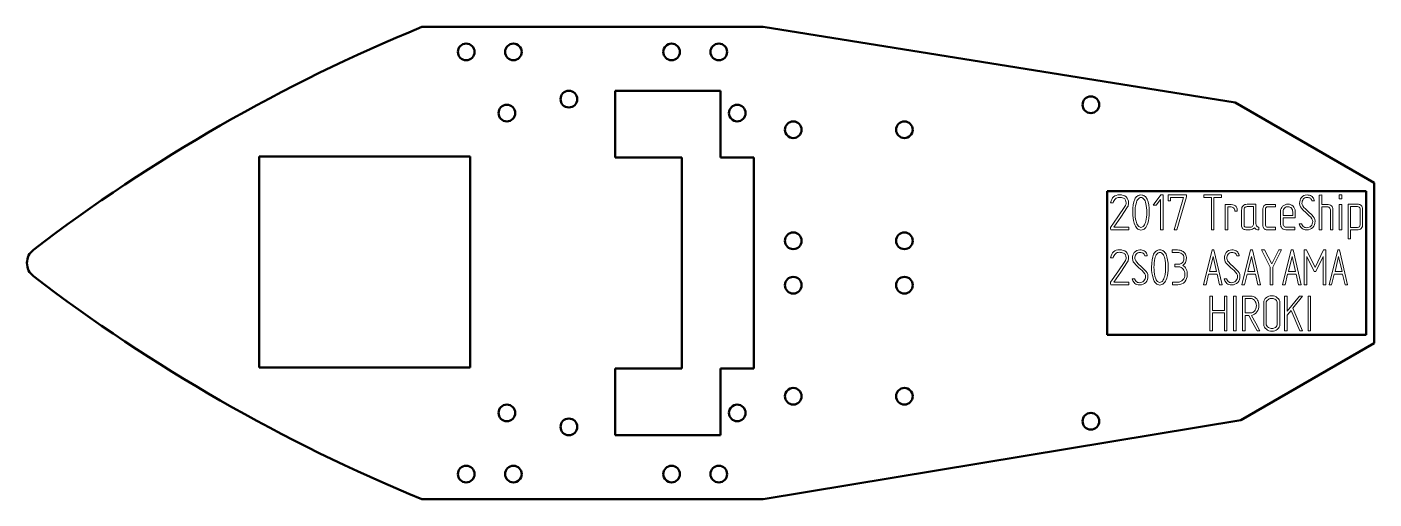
# Model space of a CAD drawing. Header units: millimetres. Extents: x -40 to 203, y 125 to 210.
import ezdxf

# ---------------------------------------------------------------- set-up
doc = ezdxf.new("R2010")
doc.units = ezdxf.units.MM
for name, color, linetype in [('ALL6COMP', 7, 'Continuous'), ('CAM5', 7, 'Continuous'), ('Default', 7, 'Continuous')]:
    doc.layers.add(name, color=color, linetype=linetype)

# ---------------------------------------------------------------- blocks, each defined once
blk = doc.blocks.new('SE')
at = {"layer": 'ALL6COMP', "color": 7, "linetype": 'Continuous', "lineweight": 50}
for p, q in [((93.05, 209.79), (31.55, 209.79)), ((178.05, 196.16), (93.05, 209.79)), ((66.38, 198.29), (66.38, 186.29)), ((85.38, 198.29), (66.38, 198.29)), ((85.38, 186.29), (85.38, 198.29)), ((203.05, 181.72), (178.05, 196.16)), ((40.3, 186.49), (2.3, 186.49)), ((2.3, 148.49), (2.3, 186.49)), ((40.3, 186.49), (40.3, 148.49)), ((66.38, 186.29), (78.38, 186.29)), ((78.38, 186.29), (78.38, 148.29)), ((91.38, 186.29), (85.38, 186.29)), ((91.38, 148.29), (91.38, 186.29)), ((203.05, 152.86), (203.05, 181.72)), ((179.05, 138.99), (203.05, 152.86)), ((2.3, 148.49), (40.3, 148.49)), ((66.38, 136.29), (66.38, 148.29)), ((66.38, 148.29), (78.38, 148.29)), ((91.38, 148.29), (85.38, 148.29)), ((85.38, 148.29), (85.38, 136.29)), ((93.05, 124.79), (179.05, 138.99)), ((85.38, 136.29), (66.38, 136.29)), ((31.55, 124.79), (93.05, 124.79))]:
    blk.add_line(p, q, dxfattribs=at)
for centre in [(39.56, 205.29), (48.05, 205.29), (76.55, 205.29), (85.05, 205.29), (58.05, 196.79), (152.05, 195.79), (46.88, 194.29), (88.38, 194.29), (98.47, 191.29), (118.47, 191.29), (98.47, 171.29), (118.47, 171.29), (98.47, 163.29), (118.47, 163.29), (98.47, 143.29), (118.47, 143.29), (46.88, 140.29), (88.38, 140.29), (58.05, 137.79), (152.05, 138.79), (39.56, 129.29), (48.05, 129.29), (76.55, 129.29), (85.05, 129.29)]:
    blk.add_circle(centre, 1.5, dxfattribs=at)
for centre, radius, start, end in [((148.07, -74.3), 307.05, 112.3015, 127.3872), ((-36.55, 167.29), 3, 127.3872, 232.6128), ((148.07, 408.87), 307.05, 232.6128, 247.6985)]:
    blk.add_arc(centre, radius, start, end, dxfattribs=at)
blk = doc.blocks.new('SE2')
at = {"color": 7, "linetype": 'Continuous', "lineweight": 50}
for p, q in [((154.97, 154.38), (154.97, 180.2)), ((201.63, 180.2), (201.63, 154.38)), ((201.63, 154.38), (154.97, 154.38))]:
    blk.add_line(p, q, dxfattribs=at)
at = {"layer": 'Default', "color": 7, "linetype": 'Continuous', "lineweight": 50}
blk.add_line((154.97, 180.2), (201.63, 180.2), dxfattribs=at)
blk = doc.blocks.new('SE1')
at = {"color": 7, "linetype": 'Continuous', "lineweight": 5}
for points in [[(158.89, 173.26), (157.25, 173.26), (155.62, 173.26), (155.61, 173.49), (155.61, 173.71), (156.9, 175.6), (158.2, 177.48), (158.29, 177.64), (158.35, 177.8), (158.39, 177.97), (158.4, 178.14), (158.37, 178.39), (158.28, 178.63), (158.22, 178.72), (158.16, 178.82), (158.04, 178.91), (157.94, 178.96), (157.77, 179.03), (157.6, 179.08), (157.41, 179.1), (157.2, 179.11), (156.99, 179.1), (156.8, 179.05), (156.63, 178.98), (156.48, 178.87), (156.35, 178.73), (156.23, 178.56), (156.13, 178.35), (156.05, 178.12), (155.83, 178.12), (155.6, 178.12), (155.7, 178.46), (155.82, 178.75), (155.98, 179), (156.16, 179.2), (156.38, 179.36), (156.62, 179.47), (156.9, 179.54), (157.2, 179.56), (157.56, 179.54), (157.88, 179.47), (158.16, 179.36), (158.39, 179.2), (158.59, 178.98), (158.73, 178.72), (158.82, 178.42), (158.85, 178.08), (158.84, 177.89), (158.8, 177.72), (158.75, 177.55), (158.68, 177.39), (157.43, 175.56), (156.18, 173.72), (157.53, 173.72), (158.89, 173.72), (158.89, 173.49), (158.89, 173.26)], [(162.58, 176.41), (162.56, 175.88), (162.51, 175.38), (162.43, 174.91), (162.32, 174.48), (162.21, 174.19), (162.09, 173.93), (161.96, 173.71), (161.81, 173.54), (161.65, 173.4), (161.47, 173.3), (161.28, 173.24), (161.07, 173.22), (160.87, 173.24), (160.69, 173.3), (160.51, 173.4), (160.36, 173.54), (160.21, 173.72), (160.08, 173.94), (159.96, 174.19), (159.85, 174.49), (159.74, 174.93), (159.66, 175.39), (159.61, 175.89), (159.59, 176.41), (159.61, 177.14), (159.68, 177.78), (159.8, 178.32), (159.96, 178.76), (160.06, 178.94), (160.17, 179.1), (160.3, 179.24), (160.43, 179.35), (160.58, 179.44), (160.73, 179.5), (160.9, 179.53), (161.08, 179.55), (161.27, 179.53), (161.43, 179.5), (161.59, 179.44), (161.74, 179.35), (161.87, 179.24), (161.99, 179.1), (162.1, 178.94), (162.2, 178.76), (162.37, 178.32), (162.48, 177.78), (162.55, 177.14), (162.58, 176.41)], [(165.07, 173.28), (164.61, 173.28), (164.61, 178.74), (163.82, 177.73), (163.26, 177.73), (164.65, 179.55), (165.07, 179.55), (165.07, 173.28)], [(169.26, 179.54), (169.26, 179.23), (167.52, 173.29), (167.05, 173.28), (168.72, 179.09), (166.4, 179.09), (166.4, 178.48), (165.95, 178.48), (165.95, 179.54), (169.26, 179.54)], [(175.6, 179.08), (174.22, 179.08), (174.22, 173.28), (173.78, 173.28), (173.78, 179.08), (172.38, 179.08), (172.38, 179.54), (175.6, 179.54), (175.6, 179.08)], [(192.43, 174.83), (192.41, 174.49), (192.33, 174.19), (192.2, 173.92), (192.03, 173.69), (191.8, 173.5), (191.54, 173.36), (191.25, 173.28), (190.91, 173.25), (190.67, 173.27), (190.45, 173.32), (190.26, 173.39), (190.09, 173.5), (189.94, 173.67), (189.7, 173.99), (189.64, 174.16), (189.58, 174.34), (189.79, 174.34), (190.01, 174.34), (190.18, 174.05), (190.3, 173.88), (190.42, 173.78), (190.56, 173.7), (190.73, 173.66), (190.91, 173.65), (191.14, 173.67), (191.35, 173.73), (191.53, 173.82), (191.7, 173.96), (191.83, 174.13), (191.93, 174.32), (191.98, 174.53), (192, 174.76), (191.96, 175.01), (191.85, 175.27), (191.66, 175.53), (191.39, 175.81), (190.82, 176.34), (190.25, 176.86), (189.98, 177.14), (189.79, 177.42), (189.68, 177.7), (189.64, 177.98), (189.66, 178.3), (189.72, 178.59), (189.82, 178.85), (189.97, 179.08), (190.17, 179.28), (190.4, 179.43), (190.67, 179.52), (190.98, 179.55), (191.21, 179.53), (191.41, 179.5), (191.6, 179.44), (191.76, 179.35), (191.91, 179.24), (192.04, 179.11), (192.14, 178.95), (192.23, 178.77), (192.27, 178.63), (192.3, 178.49), (192.08, 178.49), (191.86, 178.49), (191.82, 178.63), (191.76, 178.75), (191.68, 178.85), (191.59, 178.94), (191.47, 179), (191.33, 179.05), (191.17, 179.08), (190.99, 179.09), (190.78, 179.07), (190.59, 179.01), (190.43, 178.91), (190.3, 178.77), (190.2, 178.61), (190.13, 178.43), (190.09, 178.23), (190.07, 178.01), (190.11, 177.8), (190.22, 177.57), (190.41, 177.31), (190.68, 177.04), (191.25, 176.51), (191.82, 175.97), (192.09, 175.68), (192.28, 175.4), (192.39, 175.11), (192.43, 174.83)], [(195.63, 173.28), (195.41, 173.28), (195.19, 173.28), (195.19, 175), (195.19, 176.71), (195.18, 176.88), (195.14, 177.03), (195.09, 177.15), (195, 177.25), (194.9, 177.33), (194.78, 177.38), (194.63, 177.42), (194.46, 177.43), (194.04, 177.43), (193.62, 177.43), (193.62, 175.35), (193.62, 173.28), (193.39, 173.28), (193.16, 173.28), (193.16, 176.4), (193.16, 179.53), (193.39, 179.53), (193.62, 179.54), (193.62, 178.69), (193.62, 177.85), (194.09, 177.85), (194.56, 177.85), (194.81, 177.84), (195.03, 177.79), (195.22, 177.72), (195.37, 177.61), (195.48, 177.48), (195.57, 177.32), (195.62, 177.12), (195.63, 176.9), (195.63, 175.09), (195.63, 173.28)], [(197.26, 178.87), (196.8, 178.87), (196.8, 179.54), (197.26, 179.54), (197.26, 178.87)], [(162.13, 176.4), (162.12, 176.83), (162.09, 177.24), (162.04, 177.62), (161.97, 177.97), (161.9, 178.23), (161.82, 178.46), (161.72, 178.65), (161.62, 178.81), (161.5, 178.93), (161.37, 179.02), (161.24, 179.07), (161.08, 179.09), (160.94, 179.07), (160.8, 179.02), (160.67, 178.93), (160.56, 178.81), (160.45, 178.65), (160.35, 178.46), (160.27, 178.23), (160.19, 177.97), (160.12, 177.61), (160.06, 177.23), (160.03, 176.83), (160.02, 176.4), (160.03, 175.99), (160.06, 175.6), (160.12, 175.21), (160.2, 174.83), (160.27, 174.57), (160.35, 174.34), (160.45, 174.15), (160.55, 173.99), (160.67, 173.87), (160.79, 173.78), (160.92, 173.73), (161.07, 173.71), (161.22, 173.73), (161.35, 173.78), (161.48, 173.86), (161.59, 173.99), (161.7, 174.14), (161.8, 174.33), (161.88, 174.56), (161.96, 174.82), (162.03, 175.19), (162.09, 175.57), (162.12, 175.97), (162.13, 176.4)], [(178.42, 176.64), (178.2, 176.64), (177.99, 176.64), (177.98, 176.82), (177.93, 176.98), (177.86, 177.11), (177.77, 177.22), (177.64, 177.31), (177.49, 177.37), (177.31, 177.4), (177.1, 177.41), (176.91, 177.41), (176.72, 177.41), (176.72, 175.35), (176.72, 173.28), (176.49, 173.28), (176.26, 173.28), (176.26, 175.56), (176.26, 177.85), (176.59, 177.85), (176.93, 177.85), (177.3, 177.83), (177.62, 177.78), (177.88, 177.69), (178.09, 177.58), (178.2, 177.48), (178.3, 177.35), (178.37, 177.21), (178.42, 177.04), (178.42, 176.84), (178.42, 176.64)], [(182.31, 173.29), (182.18, 173.29), (182.05, 173.29), (181.9, 173.31), (181.77, 173.38), (181.64, 173.48), (181.53, 173.63), (181.36, 173.48), (181.18, 173.38), (180.97, 173.31), (180.74, 173.29), (180.36, 173.29), (179.98, 173.29), (179.8, 173.31), (179.64, 173.35), (179.51, 173.41), (179.4, 173.51), (179.31, 173.63), (179.25, 173.77), (179.21, 173.95), (179.2, 174.15), (179.2, 175.48), (179.2, 176.81), (179.22, 177.06), (179.26, 177.27), (179.34, 177.46), (179.46, 177.6), (179.6, 177.72), (179.78, 177.8), (179.98, 177.85), (180.22, 177.86), (181.01, 177.86), (181.79, 177.86), (181.79, 176.15), (181.79, 174.44), (181.82, 174.13), (181.87, 174.01), (181.92, 173.91), (182, 173.84), (182.09, 173.78), (182.19, 173.75), (182.31, 173.74), (182.31, 173.52), (182.31, 173.29)], [(181.35, 174.38), (181.35, 175.91), (181.35, 177.44), (180.77, 177.44), (180.2, 177.44), (180.07, 177.43), (179.96, 177.4), (179.86, 177.35), (179.79, 177.29), (179.72, 177.2), (179.68, 177.1), (179.65, 176.98), (179.65, 176.84), (179.65, 175.48), (179.65, 174.12), (179.67, 173.95), (179.76, 173.82), (179.91, 173.75), (180.11, 173.73), (180.34, 173.73), (180.57, 173.73), (180.75, 173.74), (180.91, 173.77), (181.04, 173.82), (181.15, 173.89), (181.24, 173.98), (181.3, 174.1), (181.33, 174.23), (181.35, 174.38)], [(185.33, 173.28), (184.56, 173.28), (183.79, 173.28), (183.62, 173.29), (183.47, 173.34), (183.33, 173.42), (183.22, 173.53), (183.14, 173.65), (183.08, 173.79), (183.05, 173.95), (183.04, 174.13), (183.04, 175.57), (183.04, 177.02), (183.05, 177.13), (183.07, 177.25), (183.13, 177.44), (183.23, 177.6), (183.38, 177.72), (183.58, 177.8), (183.78, 177.84), (184.03, 177.85), (184.68, 177.85), (185.33, 177.85), (185.33, 177.64), (185.33, 177.42), (184.64, 177.42), (183.96, 177.42), (183.75, 177.39), (183.67, 177.35), (183.6, 177.3), (183.55, 177.23), (183.51, 177.14), (183.49, 177.03), (183.48, 176.92), (183.48, 175.52), (183.48, 174.12), (183.54, 173.94), (183.63, 173.82), (183.76, 173.75), (183.94, 173.72), (184.63, 173.72), (185.33, 173.72), (185.33, 173.5), (185.33, 173.28)], [(188.84, 175.43), (187.76, 175.43), (186.67, 175.43), (186.67, 174.92), (186.67, 174.42), (186.68, 174.25), (186.71, 174.11), (186.77, 173.99), (186.85, 173.9), (186.94, 173.82), (187.07, 173.77), (187.21, 173.73), (187.37, 173.72), (188.07, 173.72), (188.78, 173.72), (188.78, 173.5), (188.78, 173.28), (187.98, 173.28), (187.18, 173.28), (186.91, 173.31), (186.69, 173.39), (186.51, 173.53), (186.36, 173.72), (186.29, 173.87), (186.24, 174.02), (186.21, 174.19), (186.2, 174.38), (186.2, 175.47), (186.2, 176.57), (186.22, 176.84), (186.3, 177.08), (186.42, 177.31), (186.59, 177.51), (186.79, 177.67), (187.02, 177.79), (187.27, 177.86), (187.54, 177.88), (187.81, 177.86), (188.05, 177.79), (188.27, 177.68), (188.47, 177.52), (188.63, 177.33), (188.75, 177.12), (188.82, 176.88), (188.84, 176.62), (188.84, 176.03), (188.84, 175.43)], [(188.4, 176.52), (188.38, 176.71), (188.34, 176.88), (188.27, 177.03), (188.18, 177.17), (188.05, 177.28), (187.91, 177.36), (187.75, 177.41), (187.56, 177.42), (187.4, 177.41), (187.25, 177.38), (187.11, 177.32), (186.99, 177.24), (186.85, 177.1), (186.75, 176.94), (186.69, 176.75), (186.67, 176.53), (186.67, 176.19), (186.67, 175.86), (187.53, 175.86), (188.4, 175.86), (188.4, 176.19), (188.4, 176.52)], [(197.26, 173.29), (196.8, 173.29), (196.8, 177.84), (197.26, 177.84), (197.26, 173.29)], [(200.99, 174.11), (200.98, 173.99), (200.95, 173.88), (200.86, 173.68), (200.74, 173.51), (200.59, 173.39), (200.4, 173.32), (200.18, 173.28), (199.88, 173.27), (199.36, 173.27), (198.83, 173.27), (198.83, 172.44), (198.83, 171.62), (198.61, 171.62), (198.39, 171.62), (198.39, 174.74), (198.39, 177.86), (199.32, 177.86), (200.25, 177.86), (200.38, 177.85), (200.51, 177.81), (200.63, 177.75), (200.74, 177.65), (200.85, 177.52), (200.93, 177.37), (200.98, 177.2), (200.99, 177.02), (200.99, 175.56), (200.99, 174.11)], [(200.53, 174.17), (200.53, 175.6), (200.53, 177.03), (200.47, 177.21), (200.38, 177.34), (200.25, 177.41), (200.08, 177.44), (199.46, 177.44), (198.84, 177.44), (198.84, 175.56), (198.84, 173.69), (199.45, 173.69), (200.06, 173.69), (200.27, 173.72), (200.34, 173.76), (200.41, 173.81), (200.5, 173.96), (200.53, 174.17)], [(158.89, 163.36), (157.25, 163.36), (155.62, 163.36), (155.61, 163.58), (155.61, 163.81), (156.9, 165.69), (158.2, 167.58), (158.29, 167.73), (158.35, 167.9), (158.39, 168.07), (158.4, 168.24), (158.37, 168.49), (158.28, 168.73), (158.22, 168.82), (158.16, 168.91), (158.04, 169), (157.94, 169.06), (157.78, 169.13), (157.6, 169.17), (157.41, 169.2), (157.2, 169.21), (156.99, 169.2), (156.8, 169.15), (156.63, 169.07), (156.48, 168.96), (156.35, 168.82), (156.23, 168.65), (156.13, 168.45), (156.05, 168.22), (155.83, 168.22), (155.6, 168.22), (155.7, 168.56), (155.82, 168.85), (155.98, 169.09), (156.16, 169.3), (156.38, 169.45), (156.62, 169.57), (156.9, 169.63), (157.2, 169.66), (157.56, 169.63), (157.88, 169.56), (158.16, 169.45), (158.39, 169.3), (158.59, 169.08), (158.73, 168.83), (158.82, 168.52), (158.85, 168.18), (158.84, 167.99), (158.8, 167.81), (158.75, 167.65), (158.68, 167.49), (157.43, 165.65), (156.18, 163.82), (157.53, 163.82), (158.89, 163.82), (158.89, 163.59), (158.89, 163.36)], [(162.34, 164.92), (162.31, 164.59), (162.24, 164.29), (162.11, 164.02), (161.93, 163.78), (161.71, 163.59), (161.45, 163.46), (161.15, 163.38), (160.82, 163.35), (160.57, 163.37), (160.36, 163.42), (160.17, 163.49), (160, 163.6), (159.85, 163.76), (159.6, 164.08), (159.54, 164.26), (159.49, 164.43), (159.7, 164.43), (159.92, 164.43), (160.08, 164.15), (160.2, 163.98), (160.32, 163.87), (160.47, 163.8), (160.63, 163.75), (160.82, 163.74), (161.05, 163.76), (161.25, 163.82), (161.44, 163.92), (161.6, 164.06), (161.74, 164.23), (161.83, 164.42), (161.89, 164.63), (161.91, 164.86), (161.87, 165.11), (161.76, 165.36), (161.56, 165.63), (161.29, 165.91), (160.72, 166.44), (160.15, 166.96), (159.89, 167.24), (159.7, 167.52), (159.59, 167.8), (159.55, 168.08), (159.57, 168.4), (159.63, 168.69), (159.73, 168.95), (159.87, 169.18), (160.07, 169.38), (160.31, 169.52), (160.58, 169.61), (160.89, 169.64), (161.11, 169.63), (161.32, 169.59), (161.51, 169.53), (161.67, 169.45), (161.82, 169.34), (161.95, 169.21), (162.05, 169.05), (162.14, 168.87), (162.17, 168.73), (162.21, 168.58), (161.99, 168.58), (161.76, 168.58), (161.73, 168.72), (161.67, 168.85), (161.59, 168.95), (161.49, 169.03), (161.37, 169.1), (161.24, 169.14), (161.08, 169.17), (160.9, 169.18), (160.69, 169.16), (160.5, 169.1), (160.34, 169), (160.2, 168.87), (160.1, 168.71), (160.03, 168.53), (159.99, 168.33), (159.98, 168.11), (160.02, 167.9), (160.13, 167.66), (160.32, 167.41), (160.59, 167.14), (161.15, 166.6), (161.72, 166.07), (161.99, 165.78), (162.19, 165.5), (162.3, 165.21), (162.34, 164.92)], [(165.97, 166.5), (165.96, 165.97), (165.91, 165.47), (165.83, 165.01), (165.71, 164.58), (165.6, 164.28), (165.49, 164.03), (165.35, 163.81), (165.2, 163.64), (165.04, 163.5), (164.86, 163.4), (164.67, 163.34), (164.47, 163.32), (164.27, 163.34), (164.08, 163.4), (163.91, 163.5), (163.75, 163.64), (163.6, 163.81), (163.47, 164.03), (163.35, 164.29), (163.25, 164.59), (163.13, 165.02), (163.05, 165.49), (163, 165.98), (162.98, 166.5), (163.01, 167.24), (163.08, 167.87), (163.19, 168.41), (163.36, 168.86), (163.46, 169.04), (163.57, 169.2), (163.69, 169.33), (163.83, 169.44), (163.97, 169.53), (164.13, 169.59), (164.3, 169.63), (164.48, 169.64), (164.66, 169.63), (164.83, 169.59), (164.99, 169.53), (165.13, 169.44), (165.27, 169.33), (165.39, 169.2), (165.5, 169.04), (165.6, 168.86), (165.76, 168.41), (165.88, 167.87), (165.95, 167.24), (165.97, 166.5)], [(165.52, 166.5), (165.51, 166.93), (165.48, 167.34), (165.43, 167.72), (165.36, 168.07), (165.29, 168.33), (165.21, 168.56), (165.12, 168.75), (165.01, 168.9), (164.9, 169.02), (164.77, 169.11), (164.63, 169.16), (164.48, 169.18), (164.33, 169.16), (164.2, 169.11), (164.07, 169.02), (163.95, 168.9), (163.84, 168.75), (163.75, 168.56), (163.66, 168.33), (163.59, 168.07), (163.51, 167.71), (163.46, 167.33), (163.43, 166.93), (163.41, 166.5), (163.43, 166.09), (163.46, 165.69), (163.51, 165.3), (163.59, 164.93), (163.75, 164.44), (163.84, 164.24), (163.95, 164.08), (164.06, 163.96), (164.19, 163.87), (164.32, 163.82), (164.47, 163.8), (164.61, 163.82), (164.75, 163.87), (164.87, 163.96), (164.99, 164.08), (165.09, 164.24), (165.19, 164.43), (165.27, 164.66), (165.35, 164.92), (165.42, 165.28), (165.48, 165.67), (165.51, 166.07), (165.52, 166.5)], [(169.41, 165.19), (169.38, 164.81), (169.3, 164.47), (169.16, 164.17), (168.97, 163.9), (168.72, 163.67), (168.43, 163.51), (168.09, 163.41), (167.72, 163.38), (167.22, 163.38), (166.73, 163.38), (166.73, 163.61), (166.73, 163.83), (167.21, 163.83), (167.7, 163.83), (167.97, 163.85), (168.22, 163.93), (168.44, 164.06), (168.64, 164.24), (168.79, 164.44), (168.89, 164.67), (168.96, 164.93), (168.98, 165.21), (168.96, 165.49), (168.91, 165.75), (168.82, 165.98), (168.69, 166.18), (168.51, 166.36), (168.31, 166.49), (168.07, 166.57), (167.79, 166.6), (167.47, 166.6), (167.15, 166.6), (167.15, 166.83), (167.15, 167.06), (167.47, 167.06), (167.8, 167.06), (168.06, 167.09), (168.29, 167.17), (168.49, 167.31), (168.66, 167.51), (168.74, 167.67), (168.79, 167.84), (168.8, 167.99), (168.8, 168.25), (168.78, 168.45), (168.71, 168.63), (168.59, 168.79), (168.43, 168.94), (168.26, 169.05), (168.07, 169.13), (167.87, 169.18), (167.66, 169.19), (167.19, 169.19), (166.72, 169.19), (166.72, 169.41), (166.72, 169.64), (167.18, 169.64), (167.64, 169.64), (167.89, 169.62), (168.12, 169.59), (168.33, 169.53), (168.52, 169.44), (168.69, 169.33), (168.84, 169.19), (168.97, 169.03), (169.08, 168.85), (169.21, 168.54), (169.25, 168.26), (169.22, 167.87), (169.16, 167.55), (169.08, 167.35), (168.96, 167.17), (168.8, 167), (168.61, 166.85), (168.8, 166.74), (168.97, 166.59), (169.11, 166.39), (169.24, 166.15), (169.31, 165.93), (169.37, 165.7), (169.4, 165.45), (169.41, 165.19)], [(175.67, 163.38), (175.23, 163.38), (174.78, 165.27), (173.26, 165.27), (172.79, 163.38), (172.35, 163.38), (173.88, 169.64), (174.22, 169.64), (175.67, 163.38)], [(174.68, 165.73), (174.05, 168.48), (173.42, 165.73), (174.68, 165.73)], [(178.9, 164.92), (178.88, 164.59), (178.8, 164.29), (178.68, 164.02), (178.5, 163.78), (178.27, 163.59), (178.01, 163.46), (177.72, 163.38), (177.38, 163.35), (177.14, 163.37), (176.92, 163.42), (176.73, 163.49), (176.57, 163.6), (176.41, 163.77), (176.16, 164.08), (176.11, 164.26), (176.05, 164.43), (176.26, 164.43), (176.48, 164.43), (176.65, 164.15), (176.77, 163.98), (176.89, 163.87), (177.03, 163.8), (177.2, 163.75), (177.38, 163.74), (177.61, 163.76), (177.82, 163.82), (178, 163.92), (178.17, 164.06), (178.3, 164.23), (178.4, 164.42), (178.45, 164.63), (178.47, 164.86), (178.44, 165.11), (178.32, 165.36), (178.13, 165.63), (177.85, 165.91), (177.29, 166.43), (176.72, 166.96), (176.45, 167.24), (176.26, 167.52), (176.15, 167.8), (176.11, 168.08), (176.13, 168.4), (176.19, 168.69), (176.29, 168.95), (176.43, 169.18), (176.63, 169.38), (176.87, 169.53), (177.14, 169.61), (177.45, 169.64), (177.68, 169.63), (177.88, 169.59), (178.07, 169.53), (178.24, 169.45), (178.38, 169.34), (178.51, 169.21), (178.61, 169.05), (178.7, 168.87), (178.74, 168.73), (178.77, 168.58), (178.55, 168.58), (178.32, 168.58), (178.29, 168.72), (178.23, 168.85), (178.15, 168.95), (178.06, 169.03), (177.94, 169.1), (177.8, 169.14), (177.64, 169.17), (177.46, 169.18), (177.25, 169.16), (177.06, 169.1), (176.9, 169), (176.77, 168.87), (176.67, 168.71), (176.6, 168.53), (176.55, 168.33), (176.54, 168.11), (176.58, 167.9), (176.69, 167.66), (176.88, 167.41), (177.15, 167.14), (177.72, 166.6), (178.29, 166.07), (178.56, 165.78), (178.75, 165.5), (178.87, 165.21), (178.9, 164.92)], [(182.59, 163.38), (182.15, 163.38), (181.7, 165.27), (180.18, 165.27), (179.71, 163.38), (179.27, 163.38), (180.8, 169.64), (181.14, 169.64), (182.59, 163.38)], [(181.6, 165.73), (180.97, 168.48), (180.34, 165.73), (181.6, 165.73)], [(186.38, 169.64), (184.83, 166.53), (184.83, 163.38), (184.37, 163.38), (184.37, 166.53), (182.81, 169.64), (183.32, 169.64), (184.62, 167.12), (185.89, 169.64), (186.38, 169.64)], [(189.9, 163.38), (189.46, 163.38), (189.02, 165.27), (187.49, 165.27), (187.02, 163.38), (186.59, 163.38), (188.11, 169.64), (188.46, 169.64), (189.9, 163.38)], [(188.91, 165.73), (188.28, 168.48), (187.65, 165.73), (188.91, 165.73)], [(194.37, 163.38), (193.91, 163.38), (193.91, 168.43), (192.57, 165.73), (192.26, 165.73), (190.93, 168.43), (190.93, 163.38), (190.46, 163.38), (190.46, 169.64), (190.9, 169.64), (192.43, 166.47), (193.92, 169.64), (194.37, 169.64), (194.37, 163.38)], [(198.29, 163.38), (197.84, 163.38), (197.4, 165.27), (195.87, 165.27), (195.4, 163.38), (194.97, 163.38), (196.5, 169.64), (196.84, 169.64), (198.29, 163.38)], [(197.29, 165.73), (196.67, 168.48), (196.03, 165.73), (197.29, 165.73)], [(176.54, 155.07), (176.09, 155.07), (176.09, 158.3), (173.96, 158.3), (173.96, 155.07), (173.49, 155.07), (173.49, 161.33), (173.96, 161.33), (173.96, 158.75), (176.09, 158.75), (176.09, 161.33), (176.54, 161.33), (176.54, 155.07)], [(178.23, 155.07), (177.77, 155.07), (177.77, 161.32), (178.23, 161.32), (178.23, 155.07)], [(182.48, 155.08), (182.23, 155.08), (181.99, 155.08), (181.25, 156.45), (180.52, 157.83), (180.18, 157.83), (179.84, 157.83), (179.84, 156.45), (179.84, 155.08), (179.61, 155.08), (179.38, 155.08), (179.38, 158.2), (179.38, 161.33), (180.12, 161.33), (180.85, 161.33), (181.09, 161.3), (181.33, 161.23), (181.56, 161.12), (181.76, 160.98), (181.93, 160.81), (182.07, 160.62), (182.18, 160.41), (182.25, 160.17), (182.3, 159.9), (182.31, 159.61), (182.29, 159.31), (182.23, 159.02), (182.12, 158.75), (181.97, 158.49), (181.77, 158.24), (181.54, 158.05), (181.29, 157.93), (181.01, 157.86), (181.75, 156.47), (182.48, 155.08)], [(181.87, 159.61), (181.85, 159.9), (181.78, 160.15), (181.67, 160.38), (181.51, 160.58), (181.36, 160.71), (181.19, 160.81), (181.01, 160.87), (180.83, 160.89), (180.34, 160.89), (179.84, 160.89), (179.84, 159.59), (179.84, 158.29), (180.37, 158.29), (180.91, 158.29), (181.05, 158.31), (181.2, 158.37), (181.35, 158.47), (181.5, 158.61), (181.66, 158.82), (181.78, 159.06), (181.85, 159.32), (181.87, 159.61)], [(186.09, 156.23), (186.06, 155.98), (185.98, 155.74), (185.83, 155.53), (185.63, 155.34), (185.41, 155.2), (185.18, 155.1), (184.92, 155.04), (184.65, 155.02), (184.38, 155.04), (184.13, 155.1), (183.89, 155.2), (183.66, 155.35), (183.45, 155.54), (183.3, 155.75), (183.21, 155.99), (183.18, 156.24), (183.18, 158.2), (183.18, 160.15), (183.21, 160.43), (183.3, 160.68), (183.46, 160.9), (183.67, 161.09), (183.88, 161.21), (184.11, 161.3), (184.37, 161.35), (184.65, 161.37), (184.92, 161.35), (185.18, 161.29), (185.41, 161.19), (185.63, 161.04), (185.83, 160.85), (185.98, 160.64), (186.06, 160.41), (186.09, 160.15), (186.09, 158.19), (186.09, 156.23)], [(185.63, 156.33), (185.63, 158.19), (185.63, 160.05), (185.61, 160.23), (185.56, 160.4), (185.47, 160.55), (185.34, 160.68), (185.19, 160.78), (185.03, 160.85), (184.86, 160.89), (184.67, 160.91), (184.49, 160.9), (184.33, 160.87), (184.17, 160.82), (184.02, 160.74), (183.85, 160.61), (183.73, 160.45), (183.65, 160.27), (183.63, 160.05), (183.63, 158.19), (183.63, 156.33), (183.65, 156.14), (183.73, 155.97), (183.85, 155.81), (184.02, 155.68), (184.18, 155.59), (184.34, 155.53), (184.5, 155.49), (184.67, 155.48), (184.84, 155.49), (185, 155.53), (185.15, 155.59), (185.3, 155.68), (185.44, 155.8), (185.55, 155.96), (185.61, 156.13), (185.63, 156.33)], [(190.19, 161.33), (188.44, 159.15), (190.19, 155.07), (189.67, 155.07), (188.1, 158.71), (187.41, 157.87), (187.41, 155.07), (186.95, 155.07), (186.95, 161.33), (187.41, 161.33), (187.41, 158.63), (189.6, 161.33), (190.19, 161.33)], [(191.63, 155.07), (191.17, 155.07), (191.17, 161.32), (191.63, 161.32), (191.63, 155.07)]]:
    blk.add_lwpolyline(points, close=True, dxfattribs=at)
at = {"layer": 'Default'}
blk.add_blockref('SE2', (0, 0), dxfattribs=at)

msp = doc.modelspace()

# ---------------------------------------------------------------- block references
msp.add_blockref('SE1', (0, 0))
at = {"layer": 'CAM5'}
msp.add_blockref('SE', (0, 0), dxfattribs=at)

doc.saveas('drawing.dxf')
